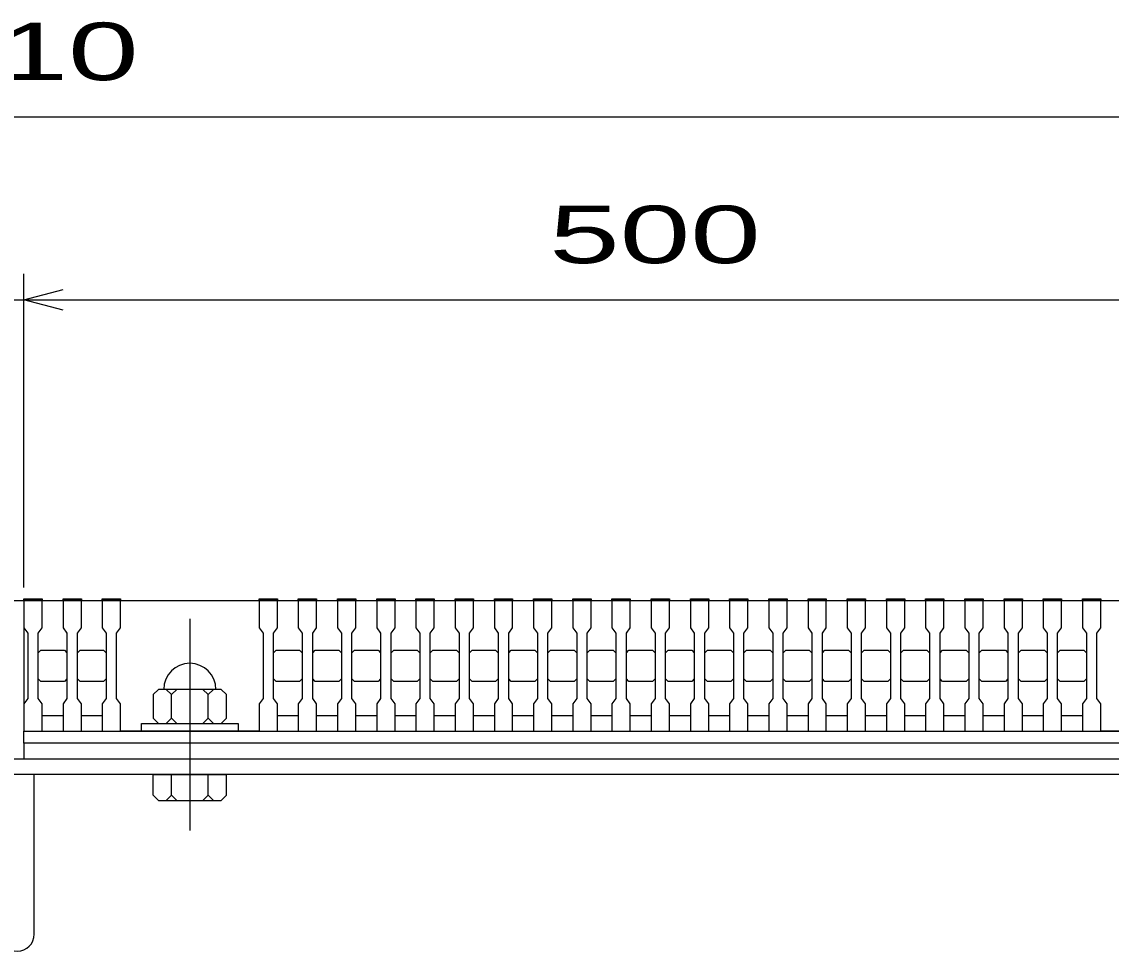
# Model space of a CAD drawing. Units: millimetres, scale not verified. Extents: x -1820 to 1731, y -1282 to 1054.
# Drawn here: x -848.3 to -431.5, y -751.1 to -395.7 of the extents above; entities that cross this region are included whole.
import ezdxf
from ezdxf.enums import TextEntityAlignment as Align

# ---------------------------------------------------------------- set-up
doc = ezdxf.new("R2010")
doc.units = ezdxf.units.MM
doc.header["$LTSCALE"] = 10
doc.linetypes.add('CHAIN', pattern=[18.5, 12, -1.5, 3.5, -1.5])
for name, color, linetype, lineweight in [('16', 3, 'Continuous', 25), ('19', 6, 'Continuous', 25), ('22', 2, 'Continuous', 25)]:
    doc.layers.add(name, color=color, linetype=linetype, lineweight=lineweight)
doc.styles.add('ベクトル', font='')
doc.styles.get('ベクトル').set_extended_font_data('ベクトル')

msp = doc.modelspace()

# ---------------------------------------------------------------- linework, layer by layer
at = {"layer": '16'}
for p, q in [((-847.5, -617), (-847.5, -616.3)), ((-847.5, -616.3), (-840.5, -616.3)), ((-840.5, -616.3), (-840.5, -617)), ((-832.5, -617), (-832.5, -616.3)), ((-832.5, -616.3), (-825.5, -616.3)), ((-825.5, -616.3), (-825.5, -617)), ((-817.5, -617), (-817.5, -616.3)), ((-817.5, -616.3), (-810.5, -616.3)), ((-810.5, -616.3), (-810.5, -617)), ((-757.5, -617), (-757.5, -616.3)), ((-757.5, -616.3), (-750.5, -616.3)), ((-750.5, -616.3), (-750.5, -617)), ((-742.5, -617), (-742.5, -616.3)), ((-742.5, -616.3), (-735.5, -616.3)), ((-735.5, -616.3), (-735.5, -617)), ((-727.5, -617), (-727.5, -616.3)), ((-727.5, -616.3), (-720.5, -616.3)), ((-720.5, -616.3), (-720.5, -617)), ((-712.5, -617), (-712.5, -616.3)), ((-712.5, -616.3), (-705.5, -616.3)), ((-705.5, -616.3), (-705.5, -617)), ((-697.5, -617), (-697.5, -616.3)), ((-697.5, -616.3), (-690.5, -616.3)), ((-690.5, -616.3), (-690.5, -617)), ((-682.5, -617), (-682.5, -616.3)), ((-682.5, -616.3), (-675.5, -616.3)), ((-675.5, -616.3), (-675.5, -617)), ((-667.5, -617), (-667.5, -616.3)), ((-667.5, -616.3), (-660.5, -616.3)), ((-660.5, -616.3), (-660.5, -617)), ((-652.5, -617), (-652.5, -616.3)), ((-652.5, -616.3), (-645.5, -616.3)), ((-645.5, -616.3), (-645.5, -617)), ((-637.5, -617), (-637.5, -616.3)), ((-637.5, -616.3), (-630.5, -616.3)), ((-630.5, -616.3), (-630.5, -617)), ((-622.5, -617), (-622.5, -616.3)), ((-622.5, -616.3), (-615.5, -616.3)), ((-615.5, -616.3), (-615.5, -617)), ((-607.5, -617), (-607.5, -616.3)), ((-607.5, -616.3), (-600.5, -616.3)), ((-600.5, -616.3), (-600.5, -617)), ((-592.5, -617), (-592.5, -616.3)), ((-592.5, -616.3), (-585.5, -616.3)), ((-585.5, -616.3), (-585.5, -617)), ((-577.5, -617), (-577.5, -616.3)), ((-577.5, -616.3), (-570.5, -616.3)), ((-570.5, -616.3), (-570.5, -617)), ((-562.5, -617), (-562.5, -616.3)), ((-562.5, -616.3), (-555.5, -616.3)), ((-555.5, -616.3), (-555.5, -617)), ((-547.5, -617), (-547.5, -616.3)), ((-547.5, -616.3), (-540.5, -616.3)), ((-540.5, -616.3), (-540.5, -617)), ((-532.5, -617), (-532.5, -616.3)), ((-532.5, -616.3), (-525.5, -616.3)), ((-525.5, -616.3), (-525.5, -617)), ((-517.5, -617), (-517.5, -616.3)), ((-517.5, -616.3), (-510.5, -616.3)), ((-510.5, -616.3), (-510.5, -617)), ((-502.5, -617), (-502.5, -616.3)), ((-502.5, -616.3), (-495.5, -616.3)), ((-495.5, -616.3), (-495.5, -617)), ((-487.5, -617), (-487.5, -616.3)), ((-487.5, -616.3), (-480.5, -616.3)), ((-480.5, -616.3), (-480.5, -617)), ((-472.5, -617), (-472.5, -616.3)), ((-472.5, -616.3), (-465.5, -616.3)), ((-465.5, -616.3), (-465.5, -617)), ((-457.5, -617), (-457.5, -616.3)), ((-457.5, -616.3), (-450.5, -616.3)), ((-450.5, -616.3), (-450.5, -617)), ((-442.5, -617), (-442.5, -616.3)), ((-442.5, -616.3), (-435.5, -616.3)), ((-435.5, -616.3), (-435.5, -617)), ((-847.5, -617), (-847.5, -627.5)), ((-840.5, -617), (-847.5, -617)), ((-847.5, -617), (-847.5, -661)), ((-847.5, -617), (-347.5, -617)), ((-840.5, -627.5), (-840.5, -617)), ((-832.5, -617), (-832.5, -627.5)), ((-825.5, -617), (-832.5, -617)), ((-825.5, -627.5), (-825.5, -617)), ((-817.5, -617), (-817.5, -627.5)), ((-810.5, -617), (-817.5, -617)), ((-810.5, -627.5), (-810.5, -617)), ((-810.5, -617), (-757.5, -617)), ((-757.5, -617), (-757.5, -627.5)), ((-750.5, -617), (-757.5, -617)), ((-750.5, -627.5), (-750.5, -617)), ((-742.5, -617), (-742.5, -627.5)), ((-735.5, -617), (-742.5, -617)), ((-735.5, -627.5), (-735.5, -617)), ((-727.5, -617), (-727.5, -627.5)), ((-720.5, -617), (-727.5, -617)), ((-720.5, -627.5), (-720.5, -617)), ((-712.5, -617), (-712.5, -627.5)), ((-705.5, -617), (-712.5, -617)), ((-705.5, -627.5), (-705.5, -617)), ((-697.5, -617), (-697.5, -627.5)), ((-690.5, -617), (-697.5, -617)), ((-690.5, -627.5), (-690.5, -617)), ((-682.5, -617), (-682.5, -627.5)), ((-675.5, -617), (-682.5, -617)), ((-675.5, -627.5), (-675.5, -617)), ((-667.5, -617), (-667.5, -627.5)), ((-660.5, -617), (-667.5, -617)), ((-660.5, -627.5), (-660.5, -617)), ((-652.5, -617), (-652.5, -627.5)), ((-645.5, -617), (-652.5, -617)), ((-645.5, -627.5), (-645.5, -617)), ((-637.5, -617), (-637.5, -627.5)), ((-630.5, -617), (-637.5, -617)), ((-630.5, -627.5), (-630.5, -617)), ((-622.5, -617), (-622.5, -627.5)), ((-615.5, -617), (-622.5, -617)), ((-615.5, -627.5), (-615.5, -617)), ((-607.5, -617), (-607.5, -627.5)), ((-600.5, -617), (-607.5, -617)), ((-600.5, -627.5), (-600.5, -617)), ((-592.5, -617), (-592.5, -627.5)), ((-585.5, -617), (-592.5, -617)), ((-585.5, -627.5), (-585.5, -617)), ((-577.5, -617), (-577.5, -627.5)), ((-570.5, -617), (-577.5, -617)), ((-570.5, -627.5), (-570.5, -617)), ((-562.5, -617), (-562.5, -627.5)), ((-555.5, -617), (-562.5, -617)), ((-555.5, -627.5), (-555.5, -617)), ((-547.5, -617), (-547.5, -627.5)), ((-540.5, -617), (-547.5, -617)), ((-540.5, -627.5), (-540.5, -617)), ((-532.5, -617), (-532.5, -627.5)), ((-525.5, -617), (-532.5, -617)), ((-525.5, -627.5), (-525.5, -617)), ((-517.5, -617), (-517.5, -627.5)), ((-510.5, -617), (-517.5, -617)), ((-510.5, -627.5), (-510.5, -617)), ((-502.5, -617), (-502.5, -627.5)), ((-495.5, -617), (-502.5, -617)), ((-495.5, -627.5), (-495.5, -617)), ((-487.5, -617), (-487.5, -627.5)), ((-480.5, -617), (-487.5, -617)), ((-480.5, -627.5), (-480.5, -617)), ((-472.5, -617), (-472.5, -627.5)), ((-465.5, -617), (-472.5, -617)), ((-465.5, -627.5), (-465.5, -617)), ((-457.5, -617), (-457.5, -627.5)), ((-450.5, -617), (-457.5, -617)), ((-450.5, -627.5), (-450.5, -617)), ((-442.5, -617), (-442.5, -627.5)), ((-435.5, -617), (-442.5, -617)), ((-435.5, -627.5), (-435.5, -617)), ((-435.5, -617), (-382.5, -617)), ((-847.5, -627.5), (-846, -629.5)), ((-842, -629.5), (-840.5, -627.5)), ((-832.5, -627.5), (-831, -629.5)), ((-827, -629.5), (-825.5, -627.5)), ((-817.5, -627.5), (-816, -629.5)), ((-812, -629.5), (-810.5, -627.5)), ((-757.5, -627.5), (-756, -629.5)), ((-752, -629.5), (-750.5, -627.5)), ((-742.5, -627.5), (-741, -629.5)), ((-737, -629.5), (-735.5, -627.5)), ((-727.5, -627.5), (-726, -629.5)), ((-722, -629.5), (-720.5, -627.5)), ((-712.5, -627.5), (-711, -629.5)), ((-707, -629.5), (-705.5, -627.5)), ((-697.5, -627.5), (-696, -629.5)), ((-692, -629.5), (-690.5, -627.5)), ((-682.5, -627.5), (-681, -629.5)), ((-677, -629.5), (-675.5, -627.5)), ((-667.5, -627.5), (-666, -629.5)), ((-662, -629.5), (-660.5, -627.5)), ((-652.5, -627.5), (-651, -629.5)), ((-647, -629.5), (-645.5, -627.5)), ((-637.5, -627.5), (-636, -629.5)), ((-632, -629.5), (-630.5, -627.5)), ((-622.5, -627.5), (-621, -629.5)), ((-617, -629.5), (-615.5, -627.5)), ((-607.5, -627.5), (-606, -629.5)), ((-602, -629.5), (-600.5, -627.5)), ((-592.5, -627.5), (-591, -629.5)), ((-587, -629.5), (-585.5, -627.5)), ((-577.5, -627.5), (-576, -629.5)), ((-572, -629.5), (-570.5, -627.5)), ((-562.5, -627.5), (-561, -629.5)), ((-557, -629.5), (-555.5, -627.5)), ((-547.5, -627.5), (-546, -629.5)), ((-542, -629.5), (-540.5, -627.5)), ((-532.5, -627.5), (-531, -629.5)), ((-527, -629.5), (-525.5, -627.5)), ((-517.5, -627.5), (-516, -629.5)), ((-512, -629.5), (-510.5, -627.5)), ((-502.5, -627.5), (-501, -629.5)), ((-497, -629.5), (-495.5, -627.5)), ((-487.5, -627.5), (-486, -629.5)), ((-482, -629.5), (-480.5, -627.5)), ((-472.5, -627.5), (-471, -629.5)), ((-467, -629.5), (-465.5, -627.5)), ((-457.5, -627.5), (-456, -629.5)), ((-452, -629.5), (-450.5, -627.5)), ((-442.5, -627.5), (-441, -629.5)), ((-437, -629.5), (-435.5, -627.5)), ((-846, -629.5), (-846, -654.5)), ((-842, -654.5), (-842, -629.5)), ((-831, -629.5), (-831, -654.5)), ((-827, -654.5), (-827, -629.5)), ((-816, -629.5), (-816, -654.5)), ((-812, -654.5), (-812, -629.5)), ((-756, -629.5), (-756, -654.5)), ((-752, -654.5), (-752, -629.5)), ((-741, -629.5), (-741, -654.5)), ((-737, -654.5), (-737, -629.5)), ((-726, -629.5), (-726, -654.5)), ((-722, -654.5), (-722, -629.5)), ((-711, -629.5), (-711, -654.5)), ((-707, -654.5), (-707, -629.5)), ((-696, -629.5), (-696, -654.5)), ((-692, -654.5), (-692, -629.5)), ((-681, -629.5), (-681, -654.5)), ((-677, -654.5), (-677, -629.5)), ((-666, -629.5), (-666, -654.5)), ((-662, -654.5), (-662, -629.5)), ((-651, -629.5), (-651, -654.5)), ((-647, -654.5), (-647, -629.5)), ((-636, -629.5), (-636, -654.5)), ((-632, -654.5), (-632, -629.5)), ((-621, -629.5), (-621, -654.5)), ((-617, -654.5), (-617, -629.5)), ((-606, -629.5), (-606, -654.5)), ((-602, -654.5), (-602, -629.5)), ((-591, -629.5), (-591, -654.5)), ((-587, -654.5), (-587, -629.5)), ((-576, -629.5), (-576, -654.5)), ((-572, -654.5), (-572, -629.5)), ((-561, -629.5), (-561, -654.5)), ((-557, -654.5), (-557, -629.5)), ((-546, -629.5), (-546, -654.5)), ((-542, -654.5), (-542, -629.5)), ((-531, -629.5), (-531, -654.5)), ((-527, -654.5), (-527, -629.5)), ((-516, -629.5), (-516, -654.5)), ((-512, -654.5), (-512, -629.5)), ((-501, -629.5), (-501, -654.5)), ((-497, -654.5), (-497, -629.5)), ((-486, -629.5), (-486, -654.5)), ((-482, -654.5), (-482, -629.5)), ((-471, -629.5), (-471, -654.5)), ((-467, -654.5), (-467, -629.5)), ((-456, -629.5), (-456, -654.5)), ((-452, -654.5), (-452, -629.5)), ((-441, -629.5), (-441, -654.5)), ((-437, -654.5), (-437, -629.5)), ((-842, -637), (-841, -636)), ((-841, -636), (-832, -636)), ((-832, -636), (-831, -637)), ((-827, -637), (-826, -636)), ((-826, -636), (-817, -636)), ((-817, -636), (-816, -637)), ((-752, -637), (-751, -636)), ((-751, -636), (-742, -636)), ((-742, -636), (-741, -637)), ((-737, -637), (-736, -636)), ((-736, -636), (-727, -636)), ((-727, -636), (-726, -637)), ((-722, -637), (-721, -636)), ((-721, -636), (-712, -636)), ((-712, -636), (-711, -637)), ((-707, -637), (-706, -636)), ((-706, -636), (-697, -636)), ((-697, -636), (-696, -637)), ((-692, -637), (-691, -636)), ((-691, -636), (-682, -636)), ((-682, -636), (-681, -637)), ((-677, -637), (-676, -636)), ((-676, -636), (-667, -636)), ((-667, -636), (-666, -637)), ((-662, -637), (-661, -636)), ((-661, -636), (-652, -636)), ((-652, -636), (-651, -637)), ((-647, -637), (-646, -636)), ((-646, -636), (-637, -636)), ((-637, -636), (-636, -637)), ((-632, -637), (-631, -636)), ((-631, -636), (-622, -636)), ((-622, -636), (-621, -637)), ((-617, -637), (-616, -636)), ((-616, -636), (-607, -636)), ((-607, -636), (-606, -637)), ((-602, -637), (-601, -636)), ((-601, -636), (-592, -636)), ((-592, -636), (-591, -637)), ((-587, -637), (-586, -636)), ((-586, -636), (-577, -636)), ((-577, -636), (-576, -637)), ((-572, -637), (-571, -636)), ((-571, -636), (-562, -636)), ((-562, -636), (-561, -637)), ((-557, -637), (-556, -636)), ((-556, -636), (-547, -636)), ((-547, -636), (-546, -637)), ((-542, -637), (-541, -636)), ((-541, -636), (-532, -636)), ((-532, -636), (-531, -637)), ((-527, -637), (-526, -636)), ((-526, -636), (-517, -636)), ((-517, -636), (-516, -637)), ((-512, -637), (-511, -636)), ((-511, -636), (-502, -636)), ((-502, -636), (-501, -637)), ((-497, -637), (-496, -636)), ((-496, -636), (-487, -636)), ((-487, -636), (-486, -637)), ((-482, -637), (-481, -636)), ((-481, -636), (-472, -636)), ((-472, -636), (-471, -637)), ((-467, -637), (-466, -636)), ((-466, -636), (-457, -636)), ((-457, -636), (-456, -637)), ((-452, -637), (-451, -636)), ((-451, -636), (-442, -636)), ((-442, -636), (-441, -637)), ((-841, -648), (-842, -647)), ((-832, -648), (-841, -648)), ((-831, -647), (-832, -648)), ((-826, -648), (-827, -647)), ((-817, -648), (-826, -648)), ((-816, -647), (-817, -648)), ((-751, -648), (-752, -647)), ((-742, -648), (-751, -648)), ((-741, -647), (-742, -648)), ((-736, -648), (-737, -647)), ((-727, -648), (-736, -648)), ((-726, -647), (-727, -648)), ((-721, -648), (-722, -647)), ((-712, -648), (-721, -648)), ((-711, -647), (-712, -648)), ((-706, -648), (-707, -647)), ((-697, -648), (-706, -648)), ((-696, -647), (-697, -648)), ((-691, -648), (-692, -647)), ((-682, -648), (-691, -648)), ((-681, -647), (-682, -648)), ((-676, -648), (-677, -647)), ((-667, -648), (-676, -648)), ((-666, -647), (-667, -648)), ((-661, -648), (-662, -647)), ((-652, -648), (-661, -648)), ((-651, -647), (-652, -648)), ((-646, -648), (-647, -647)), ((-637, -648), (-646, -648)), ((-636, -647), (-637, -648)), ((-631, -648), (-632, -647)), ((-622, -648), (-631, -648)), ((-621, -647), (-622, -648)), ((-616, -648), (-617, -647)), ((-607, -648), (-616, -648)), ((-606, -647), (-607, -648)), ((-601, -648), (-602, -647)), ((-592, -648), (-601, -648)), ((-591, -647), (-592, -648)), ((-586, -648), (-587, -647)), ((-577, -648), (-586, -648)), ((-576, -647), (-577, -648)), ((-571, -648), (-572, -647)), ((-562, -648), (-571, -648)), ((-561, -647), (-562, -648)), ((-556, -648), (-557, -647)), ((-547, -648), (-556, -648)), ((-546, -647), (-547, -648)), ((-541, -648), (-542, -647)), ((-532, -648), (-541, -648)), ((-531, -647), (-532, -648)), ((-526, -648), (-527, -647)), ((-517, -648), (-526, -648)), ((-516, -647), (-517, -648)), ((-511, -648), (-512, -647)), ((-502, -648), (-511, -648)), ((-501, -647), (-502, -648)), ((-496, -648), (-497, -647)), ((-487, -648), (-496, -648)), ((-486, -647), (-487, -648)), ((-481, -648), (-482, -647)), ((-472, -648), (-481, -648)), ((-471, -647), (-472, -648)), ((-466, -648), (-467, -647)), ((-457, -648), (-466, -648)), ((-456, -647), (-457, -648)), ((-451, -648), (-452, -647)), ((-442, -648), (-451, -648)), ((-441, -647), (-442, -648)), ((-796, -651), (-798, -653)), ((-798, -653), (-798, -662)), ((-772, -651), (-796, -651)), ((-791, -653), (-793, -651)), ((-789, -651), (-791, -653)), ((-791, -662), (-791, -653)), ((-777, -653), (-779, -651)), ((-775, -651), (-777, -653)), ((-777, -662), (-777, -653)), ((-770, -653), (-772, -651)), ((-770, -662), (-770, -653)), ((-846, -654.5), (-847.5, -656.5)), ((-847.5, -656.5), (-847.5, -667)), ((-840.5, -656.5), (-842, -654.5)), ((-840.5, -667), (-840.5, -656.5)), ((-831, -654.5), (-832.5, -656.5)), ((-832.5, -656.5), (-832.5, -667)), ((-825.5, -656.5), (-827, -654.5)), ((-825.5, -667), (-825.5, -656.5)), ((-816, -654.5), (-817.5, -656.5)), ((-817.5, -656.5), (-817.5, -667)), ((-810.5, -656.5), (-812, -654.5)), ((-810.5, -667), (-810.5, -656.5)), ((-756, -654.5), (-757.5, -656.5)), ((-757.5, -656.5), (-757.5, -667)), ((-750.5, -656.5), (-752, -654.5)), ((-750.5, -667), (-750.5, -656.5)), ((-741, -654.5), (-742.5, -656.5)), ((-742.5, -656.5), (-742.5, -667)), ((-735.5, -656.5), (-737, -654.5)), ((-735.5, -667), (-735.5, -656.5)), ((-726, -654.5), (-727.5, -656.5)), ((-727.5, -656.5), (-727.5, -667)), ((-720.5, -656.5), (-722, -654.5)), ((-720.5, -667), (-720.5, -656.5)), ((-711, -654.5), (-712.5, -656.5)), ((-712.5, -656.5), (-712.5, -667)), ((-705.5, -656.5), (-707, -654.5)), ((-705.5, -667), (-705.5, -656.5)), ((-696, -654.5), (-697.5, -656.5)), ((-697.5, -656.5), (-697.5, -667)), ((-690.5, -656.5), (-692, -654.5)), ((-690.5, -667), (-690.5, -656.5)), ((-681, -654.5), (-682.5, -656.5)), ((-682.5, -656.5), (-682.5, -667)), ((-675.5, -656.5), (-677, -654.5)), ((-675.5, -667), (-675.5, -656.5)), ((-666, -654.5), (-667.5, -656.5)), ((-667.5, -656.5), (-667.5, -667)), ((-660.5, -656.5), (-662, -654.5)), ((-660.5, -667), (-660.5, -656.5)), ((-651, -654.5), (-652.5, -656.5)), ((-652.5, -656.5), (-652.5, -667)), ((-645.5, -656.5), (-647, -654.5)), ((-645.5, -667), (-645.5, -656.5)), ((-636, -654.5), (-637.5, -656.5)), ((-637.5, -656.5), (-637.5, -667)), ((-630.5, -656.5), (-632, -654.5)), ((-630.5, -667), (-630.5, -656.5)), ((-621, -654.5), (-622.5, -656.5)), ((-622.5, -656.5), (-622.5, -667)), ((-615.5, -656.5), (-617, -654.5)), ((-615.5, -667), (-615.5, -656.5)), ((-606, -654.5), (-607.5, -656.5)), ((-607.5, -656.5), (-607.5, -667)), ((-600.5, -656.5), (-602, -654.5)), ((-600.5, -667), (-600.5, -656.5)), ((-591, -654.5), (-592.5, -656.5)), ((-592.5, -656.5), (-592.5, -667)), ((-585.5, -656.5), (-587, -654.5)), ((-585.5, -667), (-585.5, -656.5)), ((-576, -654.5), (-577.5, -656.5)), ((-577.5, -656.5), (-577.5, -667)), ((-570.5, -656.5), (-572, -654.5)), ((-570.5, -667), (-570.5, -656.5)), ((-561, -654.5), (-562.5, -656.5)), ((-562.5, -656.5), (-562.5, -667)), ((-555.5, -656.5), (-557, -654.5)), ((-555.5, -667), (-555.5, -656.5)), ((-546, -654.5), (-547.5, -656.5)), ((-547.5, -656.5), (-547.5, -667)), ((-540.5, -656.5), (-542, -654.5)), ((-540.5, -667), (-540.5, -656.5)), ((-531, -654.5), (-532.5, -656.5)), ((-532.5, -656.5), (-532.5, -667)), ((-525.5, -656.5), (-527, -654.5)), ((-525.5, -667), (-525.5, -656.5)), ((-516, -654.5), (-517.5, -656.5)), ((-517.5, -656.5), (-517.5, -667)), ((-510.5, -656.5), (-512, -654.5)), ((-510.5, -667), (-510.5, -656.5)), ((-501, -654.5), (-502.5, -656.5)), ((-502.5, -656.5), (-502.5, -667)), ((-495.5, -656.5), (-497, -654.5)), ((-495.5, -667), (-495.5, -656.5)), ((-486, -654.5), (-487.5, -656.5)), ((-487.5, -656.5), (-487.5, -667)), ((-480.5, -656.5), (-482, -654.5)), ((-480.5, -667), (-480.5, -656.5)), ((-471, -654.5), (-472.5, -656.5)), ((-472.5, -656.5), (-472.5, -667)), ((-465.5, -656.5), (-467, -654.5)), ((-465.5, -667), (-465.5, -656.5)), ((-456, -654.5), (-457.5, -656.5)), ((-457.5, -656.5), (-457.5, -667)), ((-450.5, -656.5), (-452, -654.5)), ((-450.5, -667), (-450.5, -656.5)), ((-441, -654.5), (-442.5, -656.5)), ((-442.5, -656.5), (-442.5, -667)), ((-435.5, -656.5), (-437, -654.5)), ((-435.5, -667), (-435.5, -656.5)), ((-840.5, -661), (-832.5, -661)), ((-825.5, -661), (-817.5, -661)), ((-798, -662), (-796, -664)), ((-793, -664), (-791, -662)), ((-791, -662), (-789, -664)), ((-779, -664), (-777, -662)), ((-777, -662), (-775, -664)), ((-772, -664), (-770, -662)), ((-750.5, -661), (-742.5, -661)), ((-735.5, -661), (-727.5, -661)), ((-720.5, -661), (-712.5, -661)), ((-705.5, -661), (-697.5, -661)), ((-690.5, -661), (-682.5, -661)), ((-675.5, -661), (-667.5, -661)), ((-660.5, -661), (-652.5, -661)), ((-645.5, -661), (-637.5, -661)), ((-630.5, -661), (-622.5, -661)), ((-615.5, -661), (-607.5, -661)), ((-600.5, -661), (-592.5, -661)), ((-585.5, -661), (-577.5, -661)), ((-570.5, -661), (-562.5, -661)), ((-555.5, -661), (-547.5, -661)), ((-540.5, -661), (-532.5, -661)), ((-525.5, -661), (-517.5, -661)), ((-510.5, -661), (-502.5, -661)), ((-495.5, -661), (-487.5, -661)), ((-480.5, -661), (-472.5, -661)), ((-465.5, -661), (-457.5, -661)), ((-450.5, -661), (-442.5, -661)), ((-802.5, -667), (-802.5, -664)), ((-802.5, -664), (-765.5, -664)), ((-765.5, -664), (-765.5, -667)), ((-847.5, -667), (-840.5, -667)), ((-847.5, -667), (-347.5, -667)), ((-847.5, -671.5), (-847.5, -667)), ((-832.5, -667), (-825.5, -667)), ((-817.5, -667), (-810.5, -667)), ((-757.5, -667), (-810.5, -667)), ((-765.5, -667), (-802.5, -667)), ((-757.5, -667), (-750.5, -667)), ((-742.5, -667), (-735.5, -667)), ((-727.5, -667), (-720.5, -667)), ((-712.5, -667), (-705.5, -667)), ((-697.5, -667), (-690.5, -667)), ((-682.5, -667), (-675.5, -667)), ((-667.5, -667), (-660.5, -667)), ((-652.5, -667), (-645.5, -667)), ((-637.5, -667), (-630.5, -667)), ((-622.5, -667), (-615.5, -667)), ((-607.5, -667), (-600.5, -667)), ((-592.5, -667), (-585.5, -667)), ((-577.5, -667), (-570.5, -667)), ((-562.5, -667), (-555.5, -667)), ((-547.5, -667), (-540.5, -667)), ((-532.5, -667), (-525.5, -667)), ((-517.5, -667), (-510.5, -667)), ((-502.5, -667), (-495.5, -667)), ((-487.5, -667), (-480.5, -667)), ((-472.5, -667), (-465.5, -667)), ((-457.5, -667), (-450.5, -667)), ((-442.5, -667), (-435.5, -667)), ((-382.5, -667), (-435.5, -667)), ((-347.5, -671.5), (-847.5, -671.5)), ((-847.5, -671.5), (-847.5, -677.5)), ((-847.5, -677.5), (-347.5, -677.5))]:
    msp.add_line(p, q, dxfattribs=at)
at = {"layer": '16', "linetype": 'CHAIN'}
msp.add_line((-784, -624), (-784, -705), dxfattribs=at)
at = {"layer": '16'}
msp.add_arc((-784, -651), 10, 0, 180, dxfattribs=at)
at = {"layer": '19'}
for p, q in [((-852.5, -617), (-847.5, -617)), ((-1355, -677.5), (-345, -677.5)), ((-345, -683.5), (-1355, -683.5)), ((-843.5, -744.61), (-843.5, -683.5)), ((-798, -691.5), (-798, -683.5)), ((-798, -683.5), (-770, -683.5)), ((-791, -691.5), (-791, -683.5)), ((-777, -691.5), (-777, -683.5)), ((-770, -691.5), (-770, -683.5)), ((-798, -691.5), (-796, -693.5)), ((-791, -691.5), (-793, -693.5)), ((-789, -693.5), (-791, -691.5)), ((-777, -691.5), (-779, -693.5)), ((-775, -693.5), (-777, -691.5)), ((-772, -693.5), (-770, -691.5)), ((-796, -693.5), (-772, -693.5))]:
    msp.add_line(p, q, dxfattribs=at)
msp.add_arc((-850, -744.61), 6.5, 180, 0, dxfattribs=at)
at = {"layer": '22', "color": 4}
for p, q in [((-1355, -432), (-345, -432)), ((-847.5, -612), (-847.5, -492)), ((-847.5, -502), (-832.5, -498)), ((-852.5, -502), (-847.5, -502)), ((-832.5, -506), (-847.5, -502)), ((-847.5, -502), (-347.5, -502))]:
    msp.add_line(p, q, dxfattribs=at)

# ---------------------------------------------------------------- texts
at = {"layer": '22', "style": 'ベクトル', "width": 1.65}
for s, p in [(' 1010 ', (-925, -407)), (' 500 ', (-660, -477))]:
    msp.add_text(s, height=21.99, dxfattribs=at).set_placement(p, align=Align.MIDDLE_LEFT)

doc.saveas('drawing.dxf')
